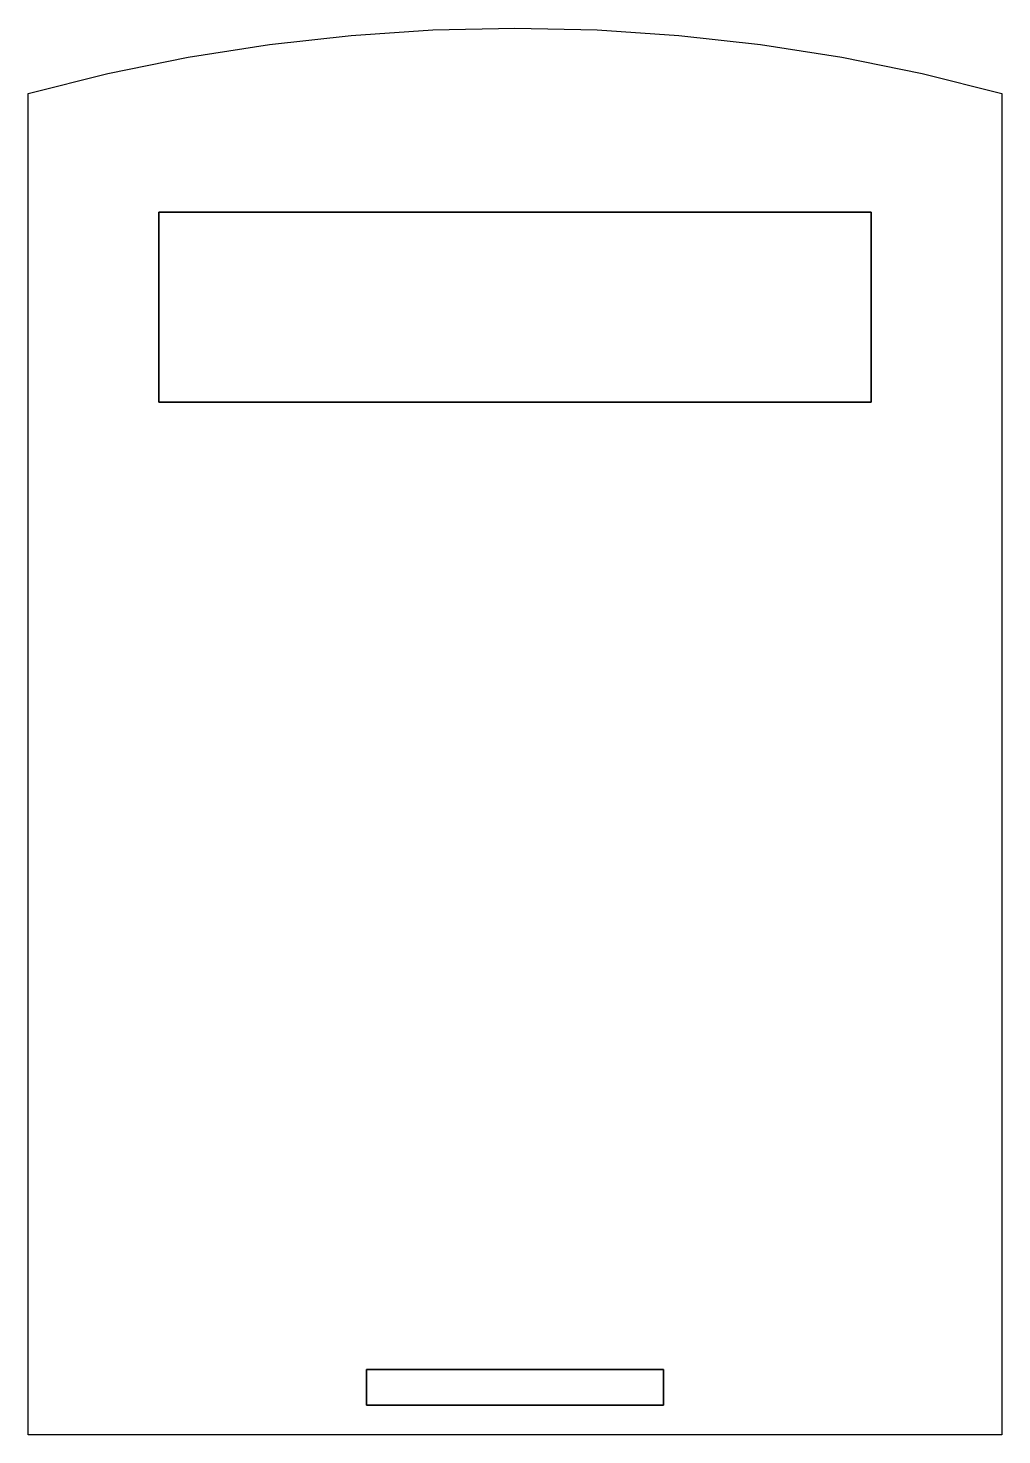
# Model space of a CAD drawing. Header units: metres. Extents: x 0 to 82, y 0 to 118.
import ezdxf

# ---------------------------------------------------------------- set-up
doc = ezdxf.new("R2010")
doc.units = ezdxf.units.M

msp = doc.modelspace()

# ---------------------------------------------------------------- linework, layer by layer
at = {"layer": 'Layer0'}
for points in [[(0, 0, 0), (0, 113, 0), (6.71, 114.67, 0), (13.49, 116.05, 0), (20.32, 117.12, 0), (27.19, 117.89, 0), (34.09, 118.35, 0), (41, 118.5, 0), (47.91, 118.35, 0), (54.81, 117.89, 0), (61.68, 117.12, 0), (68.51, 116.05, 0), (75.29, 114.67, 0), (82, 113, 0), (82, 0, 0), (0, 0, 0)], [(11, 103, 0), (11, 87, 0), (71, 87, 0), (71, 103, 0), (11, 103, 0)], [(11, 87, 0), (11, 103, 0), (71, 103, 0), (71, 87, 0), (11, 87, 0)], [(28.5, 5.5, 0), (28.5, 2.5, 0), (53.5, 2.5, 0), (53.5, 5.5, 0), (28.5, 5.5, 0)], [(28.5, 2.5, 0), (28.5, 5.5, 0), (53.5, 5.5, 0), (53.5, 2.5, 0), (28.5, 2.5, 0)]]:
    msp.add_polyline3d(points, dxfattribs=at)

doc.saveas('drawing.dxf')
